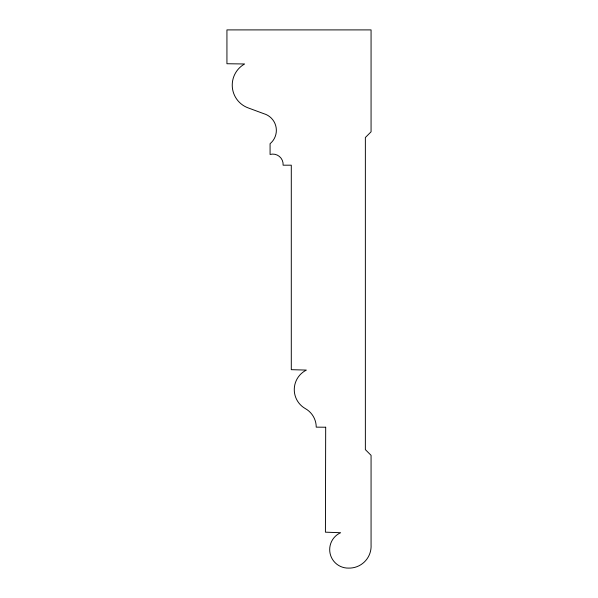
<?xml version="1.0" encoding="UTF-8"?>
<svg xmlns="http://www.w3.org/2000/svg" width="598" height="598" viewBox="0 0 598 598"><rect width="100%" height="100%" fill="white"/><g stroke="black" fill="none" stroke-linecap="round" stroke-linejoin="round"><path stroke-width="0.9" d="M325.686 427.226L325.417 532.175L340.643 532.713A18.501 18.501 0 0 0 348.641 568.1A21.954 21.954 0 0 0 371.066 544.808L371.066 455.325L365.363 449.621L365.363 137.518L371.066 131.807L371.066 29.9L226.934 29.9L226.934 63.739L244.619 63.979A24.249 24.249 0 0 0 248.454 108.006L263.711 113.65A17.349 17.349 0 0 1 270.079 143.707L270.079 154.463A10.308 10.308 0 0 1 283.108 165.19L291.293 165.19L291.293 369.676L306.378 370.087A21.812 21.812 0 0 0 305.249 408.554A21.274 21.274 0 0 1 316.23 427.144L325.686 427.226"/></g></svg>
